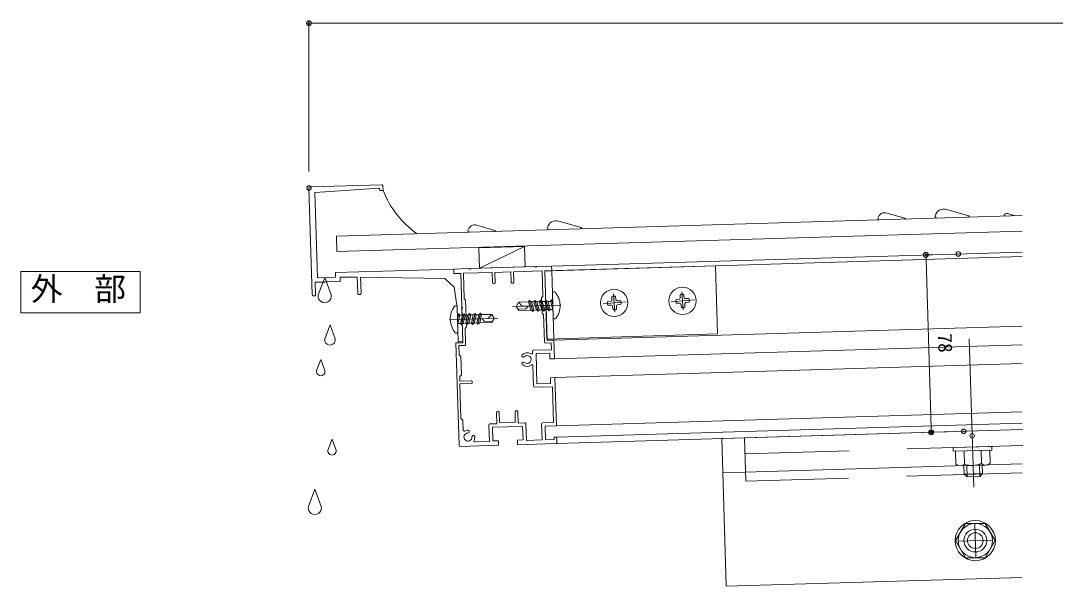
# Model space of a CAD drawing. Units: millimetres, scale not verified. Extents: x -1262 to 1261, y -891 to 891.
# Drawn here: x 32.4 to 486.9, y 389.6 to 638.1 of the extents above; entities that cross this region are included whole.
import ezdxf
from ezdxf.enums import TextEntityAlignment as Align

# ---------------------------------------------------------------- set-up
doc = ezdxf.new("R2010")
doc.units = ezdxf.units.MM
doc.header["$LTSCALE"] = 4
doc.header["$PDMODE"] = 32
doc.header["$PDSIZE"] = 2
doc.linetypes.add('USER1', pattern=[19.1, 12.7, -6.4])
doc.linetypes.add('USER2', pattern=[51, 31.8, -6.4, 6.4, -6.4])
for name, color, linetype, lineweight in [('0-0_0', 3, 'Continuous', 18), ('0-1_CSLAYER2', 7, 'Continuous', 18), ('0-2_金物', 6, 'Continuous', 18), ('0-4_Defpoints', 7, 'Continuous', 18), ('0-5_41_U+FF71_U+FF99_U+FF90', 7, 'Continuous', 18), ('0-6_8寸法', 7, 'Continuous', 18)]:
    doc.layers.add(name, color=color, linetype=linetype, lineweight=lineweight)
doc.styles.add('ＭＳ ゴシック', font='')
doc.styles.get('ＭＳ ゴシック').set_extended_font_data('MS Gothic')

# ---------------------------------------------------------------- blocks, each defined once
blk = doc.blocks.new('BLKF0027')
at = {"layer": '0-2_金物', "color": 5}
for q in [(520.272, 343.447), (521.716, 343.447)]:
    blk.add_line((520.994, 345.394), q, dxfattribs=at)
blk.add_arc((520.994, 343.306), 0.736, 168.8819, 11.1181, dxfattribs=at)
blk = doc.blocks.new('BLKF0029')
at = {"layer": '0-2_金物', "color": 5}
for q in [(520.971, 334.969), (521.895, 334.969)]:
    blk.add_line((521.433, 336.214), q, dxfattribs=at)
blk.add_arc((521.433, 334.878), 0.471, 168.8819, 11.1181, dxfattribs=at)
blk = doc.blocks.new('BLKF0030')
at = {"layer": '0-2_金物', "color": 5}
for q in [(519.716, 326.074), (520.64, 326.074)]:
    blk.add_line((520.178, 327.32), q, dxfattribs=at)
blk.add_arc((520.178, 325.983), 0.471, 168.8819, 11.1181, dxfattribs=at)
blk = doc.blocks.new('BLKF0032')
at = {"layer": '0-2_金物', "color": 5}
for q in [(521.377, 319.753), (522.821, 319.753)]:
    blk.add_line((522.099, 321.699), q, dxfattribs=at)
blk.add_arc((522.099, 319.611), 0.736, 168.8819, 11.1181, dxfattribs=at)
blk = doc.blocks.new('BLKF0040')
at = {"layer": '0-2_金物', "color": 5}
blk.add_line((448.921, 351.781), (451.405, 352.505), dxfattribs=at)
for centre, radius, start, end in [((451.711, 351.567), 0.986, 12.65585, 108.04637), ((448.942, 351.708), 0.0764, 106.23992, 268.28164), ((452.416, 351.788), 0.257, 286.64174, 358.82448)]:
    blk.add_arc(centre, radius, start, end, dxfattribs=at)
blk = doc.blocks.new('BLKF0041')
at = {"layer": '0-2_金物', "color": 5}
blk.add_line((492.39, 350.477), (494.874, 351.201), dxfattribs=at)
for centre, radius, start, end in [((495.179, 350.263), 0.986, 12.65585, 108.04637), ((492.411, 350.404), 0.0764, 106.23992, 268.28164), ((495.885, 350.484), 0.257, 286.64174, 358.82448)]:
    blk.add_arc(centre, radius, start, end, dxfattribs=at)
blk = doc.blocks.new('BLKF0042')
at = {"layer": '0-2_金物', "color": 5}
blk.add_line((443.842, 351.829), (444.587, 352.046), dxfattribs=at)
for centre, radius, start, end in [((443.848, 351.807), 0.0229, 106.23992, 268.28164), ((444.679, 351.765), 0.296, 12.65585, 108.04637), ((444.89, 351.831), 0.0771, 286.64174, 358.82448)]:
    blk.add_arc(centre, radius, start, end, dxfattribs=at)
blk = doc.blocks.new('BLKF0044')
at = {"layer": '0-2_金物', "color": 5}
blk.add_line((456.078, 351.536), (458.065, 352.115), dxfattribs=at)
for centre, radius, start, end in [((458.309, 351.365), 0.789, 12.65585, 108.04637), ((456.095, 351.478), 0.0611, 106.23992, 268.28164), ((458.874, 351.542), 0.206, 286.64174, 358.82448)]:
    blk.add_arc(centre, radius, start, end, dxfattribs=at)
blk = doc.blocks.new('BLKF0045')
at = {"layer": '0-2_金物', "color": 5}
blk.add_line((502.051, 350.157), (504.038, 350.736), dxfattribs=at)
for centre, radius, start, end in [((504.283, 349.986), 0.789, 12.65585, 108.04637), ((502.068, 350.099), 0.0611, 106.23992, 268.28164), ((504.847, 350.163), 0.206, 286.64174, 358.82448)]:
    blk.add_arc(centre, radius, start, end, dxfattribs=at)
blk = doc.blocks.new('A$C1BFD679F')
at = {"layer": '0-0_0'}
for p, q in [((-62.5, 37.5), (-62.5, -9.25)), ((-62, 38), (-30.5, 38)), ((-60, 35.5), (-31.5, 36.5)), ((-31.5, 36.5), (-31.5, 35.5)), ((-30, 37.5), (-30, 35.5)), ((-60, 35.5), (-60, -2)), ((-31.5, 35.5), (-30, 35.5)), ((-52, 0), (0, 0)), ((-52, 0), (-52, -2)), ((0, 0), (0, -2)), ((-61, -4), (-56.573, -4)), ((-61, -4), (-61, -9.25)), ((-60, -2), (-52, -2)), ((-55.427, -4), (-50, -4)), ((-50, -2), (-50, -4)), ((-42.5, -2.326), (-50, -2)), ((-42.5, -2.326), (-42.5, -9.25)), ((-41, -2.391), (-41, -9.25)), ((-4, -4), (-41, -2.391)), ((0, -2), (3, -2)), ((3, -2), (3, -21.427)), ((1, -17), (1, -32)), ((3, -22.573), (3, -32)), ((1, -32), (3, -32))]:
    blk.add_line(p, q, dxfattribs=at)
blk.add_lwpolyline([(-4, -4), (0, -8), (1, -17)], dxfattribs=at)
for centre, radius, start, end in [((-62, 37.5), 0.5, 90, 180), ((-30.5, 37.5), 0.5, 0, 90), ((-61.75, -9.25), 0.75, 180, 0), ((-41.75, -9.25), 0.75, 180, 0)]:
    blk.add_arc(centre, radius, start, end, dxfattribs=at)
at = {"layer": '0-5_41_U+FF71_U+FF99_U+FF90'}
for p, q in [((-56.1, -3.727), (-56.573, -4)), ((-55.9, -3.727), (-55.427, -4)), ((2.727, -21.9), (3, -21.427)), ((2.727, -22.1), (3, -22.573))]:
    blk.add_line(p, q, dxfattribs=at)
for centre, start, end in [((-56, -3.9), 60, 120), ((2.9, -22), 150, 210)]:
    blk.add_arc(centre, 0.2, start, end, dxfattribs=at)
blk = doc.blocks.new('A$C33DC0388')
at = {"layer": '0-0_0'}
for centre, radius, start, end in [((29.328, 38.987), 0.625, 134.74248, 240), ((31, 37.3), 3, 55.1501, 134.74248), ((29.328, 38.987), 0.625, 240, 314.74248), ((31, 37.3), 1.75, 225.25752, 134.74248), ((33, 40.172), 0.5, 235.1501, 0), ((29.328, 35.613), 0.625, 120, 225.25752), ((31, 37.3), 3, 225.25752, 304.8499), ((29.328, 35.613), 0.625, 45.25752, 120), ((33, 34.428), 0.5, 0, 124.8499), ((2.5, 7.162), 0.5, 180, 295.37693), ((4, 4), 1.75, 87.83959, 2.16041), ((4, 4), 3, 86.53696, 115.37693), ((4.085, 6.248), 0.5, 267.83959, 345), ((4.151, 6.495), 0.5, 345, 86.53696), ((6.248, 4.085), 0.5, 105, 182.16041), ((6.495, 4.151), 0.5, 3.46304, 105), ((7.059, 2.3), 0.5, 150.94072, 270), ((4, 4), 3, 330.94072, 3.46304)]:
    blk.add_arc(centre, radius, start, end, dxfattribs=at)
at = {"layer": '0-5_41_U+FF71_U+FF99_U+FF90'}
for p, q in [((0, 78), (6.459, 78)), ((0, 76), (0, 78)), ((6.932, 77.727), (6.459, 78)), ((7.068, 77.727), (7.541, 78)), ((7.541, 78), (35.459, 78)), ((35.932, 77.727), (35.459, 78)), ((36.068, 77.727), (36.541, 78)), ((36.541, 78), (43, 78)), ((0, 76), (3, 76)), ((3, 61.359), (3, 76)), ((4.2, 64.8), (4.2, 76)), ((4.2, 76), (16.8, 76)), ((16.8, 71.6), (16.8, 76)), ((18, 76), (25, 76)), ((18, 71.6), (18, 76)), ((25, 71.6), (25, 76)), ((26.2, 71.6), (26.2, 76)), ((26.2, 76), (38.8, 76)), ((38.8, 64.8), (38.8, 76)), ((40, 61.359), (40, 76)), ((4.8, 64.2), (4.2, 64.8)), ((4.8, 52.4), (4.8, 64.2)), ((38.2, 64.2), (38.8, 64.8)), ((38.2, 57.4), (38.2, 64.2)), ((3.273, 60.886), (3, 61.359)), ((3.273, 60.714), (3, 60.241)), ((3, 56.359), (3, 60.241)), ((39.727, 60.886), (40, 61.359)), ((39.727, 60.714), (40, 60.241)), ((40, 45.5), (40, 60.241)), ((3.273, 55.886), (3, 56.359)), ((3.273, 55.714), (3, 55.241)), ((38.8, 56.8), (38.2, 57.4)), ((38.8, 44.8), (38.8, 56.8)), ((4.2, 51.8), (4.8, 52.4)), ((4.2, 44.8), (4.2, 51.8)), ((0, 0.5), (0, 45.5)), ((40, 45.5), (43, 45.5)), ((43, 37.3), (43, 45.5)), ((1.2, 40.3), (1.2, 44.3)), ((1.2, 44.3), (3.7, 44.3)), ((34, 41.3), (41.8, 41.3)), ((39.3, 44.3), (41.8, 44.3)), ((41.8, 41.3), (41.8, 44.3)), ((2, 39.5), (1.2, 40.3)), ((2, 31.5), (2, 39.5)), ((29.016, 38.446), (29.016, 38.446)), ((33.5, 40.172), (33.5, 40.8)), ((35, 39.8), (41, 39.8)), ((35, 26.5), (35, 39.8)), ((41, 37.3), (41, 39.8)), ((41, 37.3), (43, 37.3)), ((33.5, 25.5), (33.5, 34.428)), ((1.2, 28.7), (6.1, 28.7)), ((1.2, 12.3), (1.2, 27.5)), ((1.2, 27.5), (6.1, 27.5)), ((43, 7.8), (43, 29)), ((34, 25), (41.8, 25)), ((35, 26.5), (41, 26.5)), ((41.8, 9.3), (41.8, 25)), ((16.8, 9.5), (16.8, 14.4)), ((18, 10), (18, 14.4)), ((25, 10), (25, 14.4)), ((26.2, 9.5), (26.2, 14.4)), ((2, 11.5), (1.2, 12.3)), ((2, 7.162), (2, 11.5)), ((13.85, 9.5), (16.8, 9.5)), ((18, 10), (25, 10)), ((26.2, 9.5), (29.15, 9.5)), ((37, 9.3), (41.8, 9.3)), ((4.568, 6.119), (4.634, 6.366)), ((6.119, 4.568), (6.366, 4.634)), ((13.35, 1.8), (13.35, 9)), ((14.85, 8), (28.15, 8)), ((14.85, 2), (14.85, 8)), ((28.15, 2), (28.15, 8)), ((29.65, 1.8), (29.65, 9)), ((36.5, 1.8), (36.5, 8.8)), ((38, 7.8), (43, 7.8)), ((38, 1.8), (38, 7.8)), ((0.5, 0), (17.35, 0)), ((7.059, 1.8), (13.35, 1.8)), ((14.85, 2), (17.35, 2)), ((17.35, 0), (17.35, 2)), ((25.65, 2), (28.15, 2)), ((25.65, 0), (25.65, 2)), ((25.65, 0), (42.5, 0)), ((29.65, 1.8), (36.5, 1.8)), ((38, 1.8), (41.8, 1.8)), ((43, 0.5), (43, 2.8))]:
    blk.add_line(p, q, dxfattribs=at)
for points in [[(40, 76), (43, 76), (43, 78)], [(0, 45.5), (3, 45.5), (3, 55.241)], [(1.2, 28.7), (1.2, 30.7), (2, 31.5)], [(41, 26.5), (41, 29), (43, 29)], [(41.8, 1.8), (41.8, 2.8), (43, 2.8)]]:
    blk.add_lwpolyline(points, dxfattribs=at)
for centre, radius, start, end in [((17.4, 71.6), 0.6, 180, 0), ((25.6, 71.6), 0.6, 180, 0), ((3.7, 44.8), 0.5, 270, 0), ((34, 40.8), 0.5, 90, 180), ((39.3, 44.8), 0.5, 180, 270), ((6.1, 28.1), 0.6, 270, 90), ((34, 25.5), 0.5, 180, 270), ((17.4, 14.4), 0.6, 0, 180), ((25.6, 14.4), 0.6, 0, 180), ((13.85, 9), 0.5, 90, 180), ((29.15, 9), 0.5, 0, 90), ((37, 8.8), 0.5, 90, 180), ((0.5, 0.5), 0.5, 180, 270), ((42.5, 0.5), 0.5, 270, 0)]:
    blk.add_arc(centre, radius, start, end, dxfattribs=at)
at = {"layer": '0-6_8寸法'}
for centre, radius, start, end in [((7, 77.8), 0.1, 227.05837, 312.94163), ((36, 77.8), 0.1, 227.05837, 312.94163), ((3.15, 60.8), 0.15, 325.22171, 34.77829), ((39.85, 60.8), 0.15, 145.22171, 214.77829), ((3.15, 55.8), 0.15, 325.22171, 34.77829)]:
    blk.add_arc(centre, radius, start, end, dxfattribs=at)
blk = doc.blocks.new('_Origin2')
at = {"layer": '0-0_0', "color": 7, "lineweight": 9}
blk.add_line((-0.5, 0), (-1, 0), dxfattribs=at)
for radius in [0.5, 0.25]:
    blk.add_circle((0, 0), radius, dxfattribs=at)
blk = doc.blocks.new('D67')
at = {"layer": '0-1_CSLAYER2', "lineweight": 9}
for p, q in [((5622.524, 1366.346), (5622.524, 1431.616)), ((5624.684, 1431.616), (6343.34, 1431.616))]:
    blk.add_line(p, q, dxfattribs=at)
at = {"layer": '0-4_Defpoints'}
blk.add_point((5622.524, 1359.146), dxfattribs=at)
at = {"layer": '0-1_CSLAYER2', "xscale": 2.16, "yscale": 2.16, "rotation": 180}
blk.add_blockref('_Origin2', (5622.524, 1431.616), dxfattribs=at)
blk = doc.blocks.new('D171')
at = {"layer": '0-1_CSLAYER2', "lineweight": 9}
for p, q in [((5900.539, 1329.97), (5893.501, 1329.759)), ((5893.566, 1327.6), (5895.775, 1253.953)), ((5902.878, 1252.005), (5895.84, 1251.794))]:
    blk.add_line(p, q, dxfattribs=at)
at = {"layer": '0-4_Defpoints'}
for p in [(5907.736, 1330.186), (5895.84, 1251.794), (5910.075, 1252.221)]:
    blk.add_point(p, dxfattribs=at)
at = {"layer": '0-1_CSLAYER2', "xscale": 2.16, "yscale": 2.16}
for p, rotation in [((5893.501, 1329.759), 91.71836), ((5895.84, 1251.794), 271.71836)]:
    blk.add_blockref('_Origin2', p, dxfattribs=dict(at, rotation=rotation))
at = {"layer": '0-1_CSLAYER2', "style": 'ＭＳ ゴシック'}
blk.add_text('78', height=6.158, rotation=271.718, dxfattribs=at).set_placement((5896.943, 1295.046), align=Align.BOTTOM_LEFT)

msp = doc.modelspace()

# ---------------------------------------------------------------- linework, layer by layer
at = {"layer": '0-1_CSLAYER2'}
msp.add_line((171.341, 536.643), (472.375, 545.674), dxfattribs=at)
at = {"layer": '0-1_CSLAYER2', "color": 3}
for p, q in [((253.719, 538.914), (233.998, 529.318)), ((265.657, 530.268), (472.375, 536.47)), ((265.717, 528.269), (472.375, 534.469)), ((266.632, 497.783), (472.375, 503.955)), ((266.878, 489.586), (472.375, 495.751)), ((267.127, 481.29), (472.375, 487.448)), ((267.762, 460.1), (472.375, 466.238)), ((267.912, 455.102), (472.375, 461.236)), ((267.996, 452.303), (472.459, 458.437))]:
    msp.add_line(p, q, dxfattribs=at)
at = {"layer": '0-1_CSLAYER2'}
msp.add_lwpolyline([(171.341, 536.643), (171.137, 543.44), (472.375, 552.477)], dxfattribs=at)
at = {"layer": '0-1_CSLAYER2', "color": 3}
msp.add_lwpolyline([(253.989, 529.918), (253.719, 538.914), (233.728, 538.314), (233.998, 529.318)], close=True, dxfattribs=at)
at = {"layer": '0-2_金物', "color": 4}
msp.add_line((266.617, 498.283), (265.717, 528.269), dxfattribs=at)
at = {"layer": '0-2_金物'}
for p, q in [((266.339, 507.528), (266.01, 518.523)), ((266.494, 519.038), (266.59, 519.041)), ((250.101, 512.545), (251.085, 514.374)), ((255.503, 514.507), (251.085, 514.374)), ((251.086, 514.375), (252.745, 512.623)), ((255.945, 515.12), (255.502, 514.507)), ((256.574, 510.937), (255.502, 514.507)), ((257.374, 510.362), (255.945, 515.121)), ((256.744, 514.544), (255.945, 515.12)), ((257.902, 514.579), (256.744, 514.544)), ((257.816, 510.974), (256.744, 514.544)), ((258.973, 511.01), (257.901, 514.58)), ((259.773, 510.435), (258.343, 515.194)), ((260.297, 514.65), (259.144, 514.616)), ((261.368, 511.083), (260.296, 514.653)), ((262.167, 510.508), (260.738, 515.267)), ((262.7, 514.722), (261.538, 514.688)), ((263.771, 511.156), (262.699, 514.726)), ((264.571, 510.581), (263.141, 515.34)), ((265.103, 514.795), (263.942, 514.76)), ((266.175, 511.226), (265.102, 514.799)), ((266.165, 513.347), (265.544, 515.413)), ((266.229, 511.227), (266.115, 515.001)), ((223.662, 512.816), (223.566, 512.813)), ((224.506, 501.336), (224.177, 512.331)), ((224.332, 507.154), (224.827, 509.254)), ((226.089, 504.489), (227.231, 509.325)), ((228.492, 504.56), (229.634, 509.396)), ((230.887, 504.631), (232.029, 509.467)), ((233.286, 504.702), (234.427, 509.538)), ((233.664, 508.914), (234.427, 509.538)), ((234.427, 509.538), (234.906, 508.952)), ((234.906, 508.951), (239.323, 509.084)), ((239.322, 509.085), (237.771, 507.237)), ((240.415, 507.317), (239.323, 509.084)), ((250.101, 512.545), (251.194, 510.776)), ((254.358, 511.472), (250.83, 511.366)), ((256.574, 510.937), (251.194, 510.776)), ((252.745, 512.623), (255.391, 512.702)), ((255.391, 512.702), (254.358, 511.472)), ((257.374, 510.362), (256.574, 510.937)), ((257.374, 510.361), (257.816, 510.974)), ((258.975, 511.009), (257.816, 510.974)), ((259.773, 510.435), (258.973, 511.01)), ((259.773, 510.434), (260.215, 511.048)), ((261.371, 511.081), (260.214, 511.046)), ((262.167, 510.508), (261.368, 511.083)), ((263.776, 511.153), (262.608, 511.118)), ((264.571, 510.581), (263.771, 511.156)), ((266.229, 511.228), (265.011, 511.191)), ((224.395, 505.035), (224.282, 508.809)), ((224.395, 505.036), (225.613, 505.072)), ((224.449, 505.037), (225.306, 508.668)), ((225.305, 508.663), (226.466, 508.698)), ((226.089, 504.489), (226.853, 505.112)), ((226.848, 505.108), (228.016, 505.143)), ((226.853, 505.112), (227.709, 508.739)), ((227.708, 508.736), (228.87, 508.77)), ((228.492, 504.56), (229.256, 505.183)), ((229.253, 505.18), (230.41, 505.215)), ((229.256, 505.183), (230.112, 508.81)), ((230.111, 508.808), (231.265, 508.842)), ((230.887, 504.63), (230.409, 505.216)), ((230.887, 504.631), (231.651, 505.253)), ((231.649, 505.252), (232.808, 505.287)), ((231.651, 505.253), (232.507, 508.881)), ((232.506, 508.879), (233.664, 508.914)), ((232.808, 505.287), (233.664, 508.914)), ((233.286, 504.701), (232.808, 505.287)), ((233.286, 504.702), (234.05, 505.324)), ((234.05, 505.324), (234.906, 508.952)), ((234.05, 505.324), (239.429, 505.486)), ((237.771, 507.237), (235.125, 507.157)), ((235.125, 507.157), (236.23, 505.991)), ((236.23, 505.991), (239.758, 506.097)), ((240.415, 507.317), (239.429, 505.486)), ((266.854, 507.044), (266.95, 507.046)), ((224.022, 500.821), (223.926, 500.819))]:
    msp.add_line(p, q, dxfattribs=at)
at = {"layer": '0-2_金物', "color": 7, "linetype": 'USER2'}
for p, q in [((322.812, 518.971), (323.47, 510.999)), ((288.24, 513.68), (298.434, 514.521)), ((289.93, 513.819), (289.878, 513.815)), ((292.826, 518.072), (293.484, 510.099)), ((318.226, 514.579), (328.42, 515.421)), ((319.916, 514.719), (319.865, 514.715)), ((449.096, 498.351), (451.053, 433.095)), ((451.532, 417.141), (451.982, 402.148)), ((444.26, 409.419), (459.254, 409.869))]:
    msp.add_line(p, q, dxfattribs=at)
at = {"layer": '0-2_金物', "color": 7}
for p, q in [((290.198, 514.594), (291.746, 514.858)), ((292.169, 516.919), (292.162, 515.349)), ((293.663, 517.042), (293.927, 515.494)), ((295.988, 515.072), (294.418, 515.078)), ((296.112, 513.577), (294.564, 513.313)), ((320.185, 515.494), (321.732, 515.757)), ((320.308, 513.999), (321.878, 513.992)), ((322.155, 517.818), (322.148, 516.248)), ((322.633, 512.028), (322.369, 513.576)), ((323.65, 517.942), (323.914, 516.394)), ((324.128, 512.152), (324.134, 513.722)), ((325.975, 515.971), (324.405, 515.978)), ((326.098, 514.477), (324.55, 514.213)), ((290.322, 513.099), (291.892, 513.092)), ((292.646, 511.129), (292.382, 512.676)), ((294.141, 511.252), (294.148, 512.822)), ((472.375, 458.435), (340.363, 454.474)), ((340.363, 454.474), (342.31, 389.553)), ((459.019, 451.031), (442.027, 450.521)), ((442.075, 448.922), (442.027, 450.521)), ((459.067, 449.431), (459.019, 451.031)), ((442.075, 448.922), (459.067, 449.431)), ((443.074, 448.952), (458.068, 449.402)), ((443.074, 448.952), (443.248, 443.176)), ((446.825, 449.064), (446.999, 443.289)), ((454.317, 449.289), (454.49, 443.513)), ((458.068, 449.402), (458.241, 443.626)), ((472.375, 443.428), (340.812, 439.481)), ((445.145, 442.511), (456.387, 442.848)), ((446.768, 442.56), (446.879, 438.861)), ((447.967, 442.596), (448.114, 437.698)), ((453.565, 442.763), (453.712, 437.866)), ((454.764, 442.799), (454.875, 439.101)), ((446.879, 438.861), (454.875, 439.101)), ((446.879, 438.861), (448.114, 437.698)), ((448.114, 437.698), (453.712, 437.866)), ((454.875, 439.101), (453.712, 437.866)), ((342.31, 389.553), (472.375, 393.455))]:
    msp.add_line(p, q, dxfattribs=at)
at = {"layer": '0-2_金物', "linetype": 'USER2'}
for p, q in [((269.773, 513.134), (248.436, 512.494)), ((220.743, 506.726), (242.08, 507.366))]:
    msp.add_line(p, q, dxfattribs=at)
at = {"layer": '0-2_金物', "color": 5}
for q in [(166.043, 498.361), (170.58, 498.361)]:
    msp.add_line((168.311, 504.476), q, dxfattribs=at)
at = {"layer": '0-2_金物', "linetype": 'USER1'}
for p, q in [((350.358, 454.774), (350.928, 435.787)), ((472.669, 451.44), (350.568, 447.777)), ((472.375, 439.43), (350.928, 435.787))]:
    msp.add_line(p, q, dxfattribs=at)
at = {"layer": '0-2_金物', "color": 7}
for points in [[(32.442, 527.854), (84.967, 527.854), (84.967, 509.805), (32.442, 509.805)], [(456.087, 402.144), (447.427, 402.144), (443.097, 409.644), (447.427, 417.144), (456.087, 417.144), (460.417, 409.644)]]:
    msp.add_lwpolyline(points, close=True, dxfattribs=at)
at = {"layer": '0-2_金物', "color": 4}
msp.add_lwpolyline([(263.618, 498.193), (338.584, 500.442), (337.685, 530.428), (262.719, 528.179)], close=True, dxfattribs=at)
at = {"layer": '0-2_金物'}
for points in [[(260.215, 511.048), (259.143, 514.617), (258.344, 515.193), (257.901, 514.58)], [(262.168, 510.507), (262.61, 511.12), (261.538, 514.69), (260.738, 515.266), (260.296, 514.653)], [(263.941, 514.763), (263.141, 515.34), (262.699, 514.726)], [(264.571, 510.58), (265.013, 511.194), (263.941, 514.763)], [(266.115, 515.001), (265.544, 515.413), (265.102, 514.799)], [(224.282, 508.809), (224.827, 509.254), (225.306, 508.668)], [(226.467, 508.702), (227.231, 509.325), (227.709, 508.739)], [(228.492, 504.559), (228.014, 505.145), (228.87, 508.773), (229.634, 509.396), (230.112, 508.81)], [(230.409, 505.216), (231.265, 508.843), (232.028, 509.467), (232.507, 508.881)], [(226.089, 504.489), (225.611, 505.074), (226.467, 508.702)]]:
    msp.add_lwpolyline(points, dxfattribs=at)
at = {"layer": '0-2_金物', "color": 7}
for centre, radius in [((293.155, 514.085), 6), ((323.141, 514.985), 6), ((451.757, 409.644), 8.834), ((451.757, 409.644), 7.5), ((451.757, 409.644), 5), ((451.757, 409.644), 3.438)]:
    msp.add_circle(centre, radius, dxfattribs=at)
at = {"layer": '0-2_金物'}
for centre, radius, start, end in [((229.907, 578.191), 40.981, 200.91255, 235.29045), ((266.509, 518.538), 0.5, 91.71836, 181.71836), ((266.62, 518.042), 1, 55.42855, 91.71836), ((259.489, 512.6), 9.926, 3.01871, 39.13564), ((231.041, 506.809), 9.926, 144.30106, 180.418), ((223.596, 511.814), 1, 91.71836, 128.00817), ((223.677, 512.316), 0.5, 1.71836, 91.71836), ((259.475, 513.05), 9.926, 324.30109, 0.418), ((231.027, 507.26), 9.926, 183.01871, 219.13564), ((266.839, 507.543), 0.5, 181.71836, 271.71836), ((266.92, 508.046), 1, 271.71836, 308.00817), ((223.896, 501.818), 1, 235.42855, 271.71836), ((224.007, 501.321), 0.5, 271.71836, 1.71836)]:
    msp.add_arc(centre, radius, start, end, dxfattribs=at)
at = {"layer": '0-2_金物', "color": 7}
for centre, radius, start, end in [((293.155, 514.085), 3, 170.24085, 199.19587), ((291.662, 515.351), 0.5, 279.67769, 359.75903), ((293.155, 514.085), 3, 80.24085, 109.19587), ((294.42, 515.578), 0.5, 189.67769, 269.75903), ((293.155, 514.085), 3, 350.24085, 19.19587), ((323.141, 514.985), 3, 170.24085, 199.19587), ((321.648, 516.25), 0.5, 279.67769, 359.75903), ((321.876, 513.492), 0.5, 9.67769, 89.75903), ((323.141, 514.985), 3, 80.24085, 109.19587), ((324.407, 516.478), 0.5, 189.67769, 269.75903), ((324.634, 513.72), 0.5, 99.67769, 179.75903), ((323.141, 514.985), 3, 350.24085, 19.19587), ((291.89, 512.592), 0.5, 9.67769, 89.75903), ((293.155, 514.085), 3, 260.24085, 289.19587), ((294.648, 512.82), 0.5, 99.67769, 179.75903), ((323.141, 514.985), 3, 260.24085, 289.19587), ((267.554, 473.764), 0.2, 118.73724, 181.71836), ((445.061, 445.31), 2.8, 229.64334, 313.79338), ((450.463, 452.764), 10.089, 249.91582, 293.5209), ((456.303, 445.647), 2.8, 229.64334, 313.79338)]:
    msp.add_arc(centre, radius, start, end, dxfattribs=at)
at = {"layer": '0-2_金物', "color": 5}
msp.add_arc((168.311, 497.915), 2.312, 168.8819, 11.1181, dxfattribs=at)
at = {"layer": '0-2_金物', "color": 7}
msp.add_point((450.376, 455.674), dxfattribs=at)

# ---------------------------------------------------------------- block references
at = {"layer": '0-0_0', "xscale": -3.927273, "yscale": 3.927273}
for name, p in [('BLKF0040', (2211.905, -829.236)), ('BLKF0041', (2212.361, -829.222)), ('BLKF0044', (2211.905, -829.236)), ('BLKF0042', (2211.905, -829.236)), ('BLKF0045', (2212.361, -829.222)), ('BLKF0027', (2212.072, -831.179)), ('BLKF0029', (2212.072, -831.179)), ('BLKF0030', (2212.072, -831.179)), ('BLKF0032', (2212.072, -831.179))]:
    msp.add_blockref(name, p, dxfattribs=at)
at = {"layer": '0-1_CSLAYER2'}
for name in ['D67', 'D171']:
    msp.add_blockref(name, (-5463.443, -794.558), dxfattribs=at)
at = {"layer": '0-5_41_U+FF71_U+FF99_U+FF90', "rotation": 1.71836}
for name, p in [('A$C1BFD679F', (222.677, 528.979)), ('A$C33DC0388', (225.016, 451.014))]:
    msp.add_blockref(name, p, dxfattribs=at)

# ---------------------------------------------------------------- texts
at = {"layer": '0-2_金物', "color": 7, "style": 'ＭＳ ゴシック'}
msp.add_text('外\u3000部', height=10.22, dxfattribs=at).set_placement((36.874, 512.068), align=Align.BOTTOM_LEFT)

doc.saveas('drawing.dxf')
